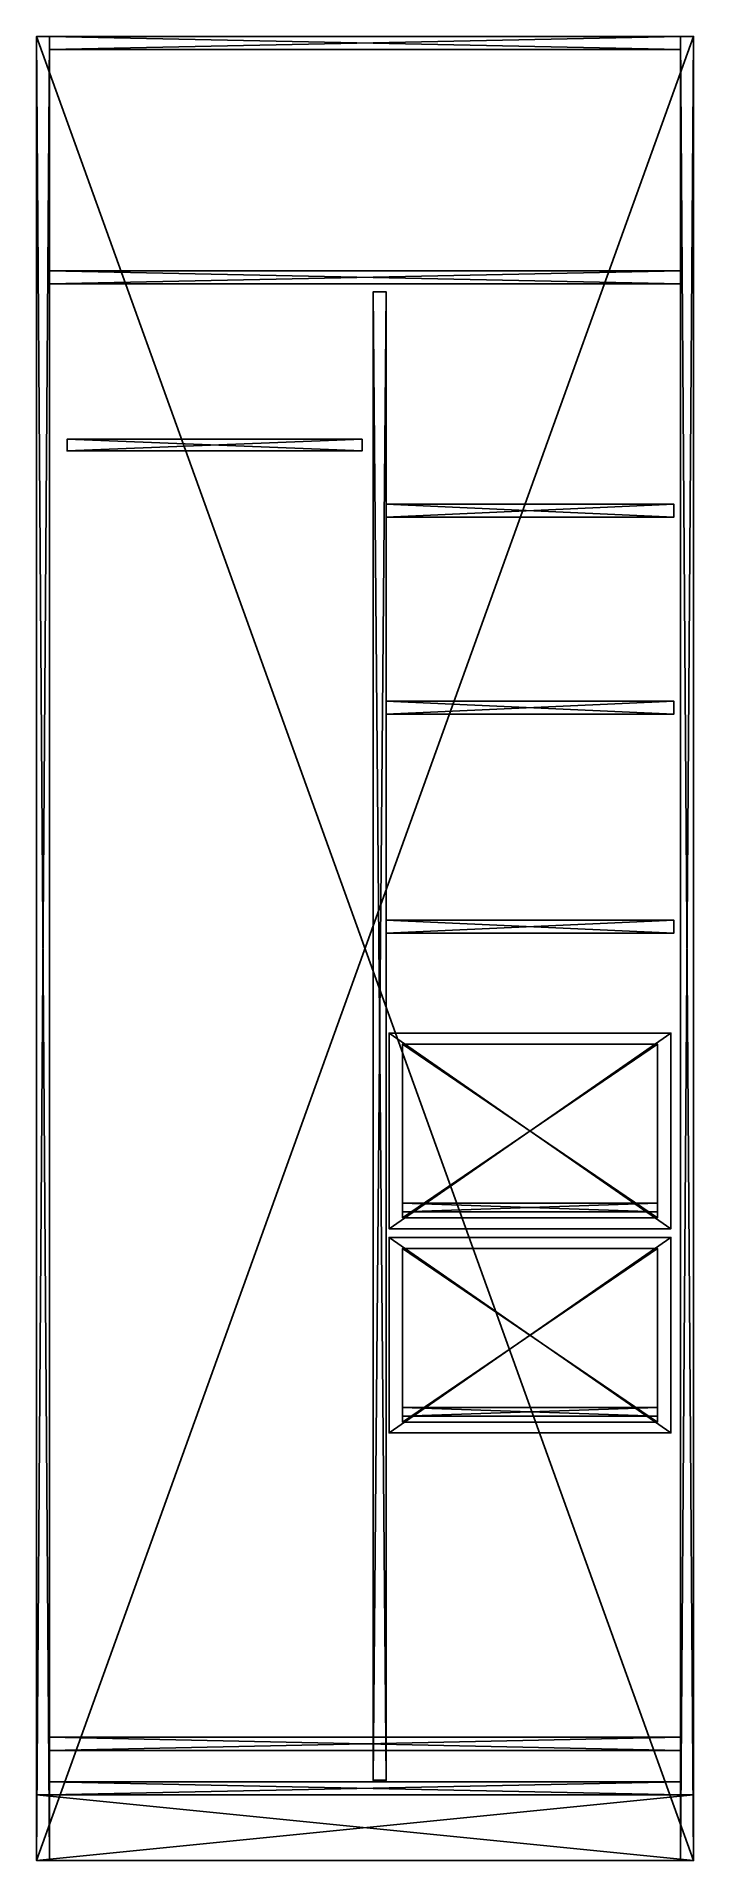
# Model space of a CAD drawing. Header units: millimetres. Extents: x 0 to 900, y 0 to 2500.
import ezdxf

# ---------------------------------------------------------------- set-up
doc = ezdxf.new("R2010")
doc.units = ezdxf.units.MM
for name, color, linetype in [('arka', 7, 'Continuous'), ('askilik', 7, 'Continuous'), ('cekmece', 7, 'Continuous'), ('govde', 7, 'Continuous'), ('raf', 7, 'Continuous')]:
    doc.layers.add(name, color=color, linetype=linetype)

msp = doc.modelspace()

# ---------------------------------------------------------------- linework, layer by layer
at = {"layer": 'arka'}
for points in [[(0, 0, 600), (0, 2500, 600), (0, 0, 592)], [(0, 0, 592), (0, 2500, 600), (0, 2500, 592)], [(0, 2500, 592), (900, 0, 592), (0, 0, 592)], [(0, 0, 600), (900, 2500, 600), (0, 2500, 600)], [(900, 0, 600), (900, 2500, 600), (0, 0, 600)], [(0, 2500, 600), (900, 2500, 600), (0, 2500, 592)], [(900, 2500, 592), (900, 0, 592), (0, 2500, 592)], [(0, 2500, 592), (900, 2500, 600), (900, 2500, 592)], [(900, 2500, 592), (900, 0, 600), (900, 0, 592)], [(900, 2500, 600), (900, 0, 600), (900, 2500, 592)], [(900, 0, 592), (0, 0, 600), (0, 0, 592)], [(900, 0, 600), (0, 0, 600), (900, 0, 592)]]:
    msp.add_3dface(points, dxfattribs=at)
at = {"layer": 'askilik'}
for points in [[(42, 1932, 228), (42, 1948, 228), (42, 1932, 212)], [(42, 1932, 212), (42, 1948, 228), (42, 1948, 212)], [(42, 1948, 212), (446, 1932, 212), (42, 1932, 212)], [(42, 1932, 228), (446, 1948, 228), (42, 1948, 228)], [(446, 1932, 228), (446, 1948, 228), (42, 1932, 228)], [(42, 1948, 228), (446, 1948, 228), (42, 1948, 212)], [(446, 1948, 212), (446, 1932, 212), (42, 1948, 212)], [(42, 1948, 212), (446, 1948, 228), (446, 1948, 212)], [(446, 1932, 212), (42, 1932, 228), (42, 1932, 212)], [(446, 1932, 228), (42, 1932, 228), (446, 1932, 212)], [(446, 1948, 212), (446, 1932, 228), (446, 1932, 212)], [(446, 1948, 228), (446, 1932, 228), (446, 1948, 212)]]:
    msp.add_3dface(points, dxfattribs=at)
at = {"layer": 'cekmece'}
for points in [[(483, 866, 43), (483, 1134, 43), (483, 866, 25)], [(483, 866, 25), (483, 1134, 43), (483, 1134, 25)], [(483, 1134, 25), (869, 866, 25), (483, 866, 25)], [(483, 866, 43), (869, 1134, 43), (483, 1134, 43)], [(869, 866, 43), (869, 1134, 43), (483, 866, 43)], [(483, 1134, 43), (869, 1134, 43), (483, 1134, 25)], [(869, 1134, 25), (869, 866, 25), (483, 1134, 25)], [(483, 1134, 25), (869, 1134, 43), (869, 1134, 25)], [(869, 1134, 25), (869, 866, 43), (869, 866, 25)], [(869, 1134, 43), (869, 866, 43), (869, 1134, 25)], [(869, 866, 25), (483, 866, 43), (483, 866, 25)], [(869, 866, 43), (483, 866, 43), (869, 866, 25)], [(483, 586, 43), (483, 854, 43), (483, 586, 25)], [(483, 586, 25), (483, 854, 43), (483, 854, 25)], [(483, 854, 25), (869, 586, 25), (483, 586, 25)], [(483, 586, 43), (869, 854, 43), (483, 854, 43)], [(869, 586, 43), (869, 854, 43), (483, 586, 43)], [(483, 854, 43), (869, 854, 43), (483, 854, 25)], [(869, 854, 25), (869, 586, 25), (483, 854, 25)], [(483, 854, 25), (869, 854, 43), (869, 854, 25)], [(869, 854, 25), (869, 586, 43), (869, 586, 25)], [(869, 854, 43), (869, 586, 43), (869, 854, 25)], [(869, 586, 25), (483, 586, 43), (483, 586, 25)], [(869, 586, 43), (483, 586, 43), (869, 586, 25)]]:
    msp.add_3dface(points, dxfattribs=at)
at = {"layer": 'govde'}
for points in [[(0, 0, 600), (0, 2500, 600), (0, 0)], [(0, 0), (0, 2500, 600), (0, 2500)], [(0, 2500), (18, 0), (0, 0)], [(0, 0, 600), (18, 2500, 600), (0, 2500, 600)], [(18, 0, 600), (18, 2500, 600), (0, 0, 600)], [(0, 2500, 600), (18, 2500, 600), (0, 2500)], [(18, 2500), (18, 0), (0, 2500)], [(0, 2500), (18, 2500, 600), (18, 2500)], [(18, 2500), (18, 0, 600), (18, 0)], [(18, 2500, 600), (18, 0, 600), (18, 2500)], [(18, 2482, 600), (18, 2500, 600), (18, 2482)], [(18, 2482), (18, 2500, 600), (18, 2500)], [(18, 2500), (882, 2482), (18, 2482)], [(18, 2482, 600), (882, 2500, 600), (18, 2500, 600)], [(882, 2482, 600), (882, 2500, 600), (18, 2482, 600)], [(18, 2500, 600), (882, 2500, 600), (18, 2500)], [(882, 2500), (882, 2482), (18, 2500)], [(18, 2500), (882, 2500, 600), (882, 2500)], [(882, 0, 600), (882, 2500, 600), (882, 0)], [(882, 0), (882, 2500, 600), (882, 2500)], [(882, 2500), (900, 0), (882, 0)], [(882, 0, 600), (900, 2500, 600), (882, 2500, 600)], [(900, 0, 600), (900, 2500, 600), (882, 0, 600)], [(882, 2500, 600), (900, 2500, 600), (882, 2500)], [(900, 2500), (900, 0), (882, 2500)], [(882, 2500), (900, 2500, 600), (900, 2500)], [(882, 2500), (882, 2482, 600), (882, 2482)], [(882, 2500, 600), (882, 2482, 600), (882, 2500)], [(900, 2500), (900, 0, 600), (900, 0)], [(900, 2500, 600), (900, 0, 600), (900, 2500)], [(882, 2482), (18, 2482, 600), (18, 2482)], [(882, 2482, 600), (18, 2482, 600), (882, 2482)], [(461, 110, 600), (461, 2150, 600), (461, 110)], [(461, 110), (461, 2150, 600), (461, 2150)], [(461, 2150), (479, 110), (461, 110)], [(461, 110, 600), (479, 2150, 600), (461, 2150, 600)], [(479, 110, 600), (479, 2150, 600), (461, 110, 600)], [(461, 2150, 600), (479, 2150, 600), (461, 2150)], [(479, 2150), (479, 110), (461, 2150)], [(461, 2150), (479, 2150, 600), (479, 2150)], [(479, 2150), (479, 110, 600), (479, 110)], [(479, 2150, 600), (479, 110, 600), (479, 2150)], [(18, 90, 600), (18, 108, 600), (18, 90)], [(18, 90), (18, 108, 600), (18, 108)], [(18, 108), (882, 90), (18, 90)], [(18, 90, 600), (882, 108, 600), (18, 108, 600)], [(882, 90, 600), (882, 108, 600), (18, 90, 600)], [(18, 108, 600), (882, 108, 600), (18, 108)], [(882, 108), (882, 90), (18, 108)], [(18, 108), (882, 108, 600), (882, 108)], [(479, 110), (461, 110, 600), (461, 110)], [(479, 110, 600), (461, 110, 600), (479, 110)], [(882, 108), (882, 90, 600), (882, 90)], [(882, 108, 600), (882, 90, 600), (882, 108)], [(0, 0, 600), (0, 90, 600), (0, 0)], [(0, 0), (0, 90, 600), (0, 90)], [(0, 90), (900, 0), (0, 0)], [(0, 0, 600), (900, 90, 600), (0, 90, 600)], [(900, 0, 600), (900, 90, 600), (0, 0, 600)], [(0, 90, 600), (900, 90, 600), (0, 90)], [(900, 90), (900, 0), (0, 90)], [(0, 90), (900, 90, 600), (900, 90)], [(882, 90), (18, 90, 600), (18, 90)], [(882, 90, 600), (18, 90, 600), (882, 90)], [(900, 90), (900, 0, 600), (900, 0)], [(900, 90, 600), (900, 0, 600), (900, 90)], [(18, 0), (0, 0, 600), (0, 0)], [(18, 0, 600), (0, 0, 600), (18, 0)], [(900, 0), (0, 0, 600), (0, 0)], [(900, 0, 600), (0, 0, 600), (900, 0)], [(900, 0), (882, 0, 600), (882, 0)], [(900, 0, 600), (882, 0, 600), (900, 0)]]:
    msp.add_3dface(points, dxfattribs=at)
at = {"layer": 'raf'}
for points in [[(18, 2161, 600), (18, 2179, 600), (18, 2161)], [(18, 2161), (18, 2179, 600), (18, 2179)], [(18, 2179), (882, 2161), (18, 2161)], [(18, 2161, 600), (882, 2179, 600), (18, 2179, 600)], [(882, 2161, 600), (882, 2179, 600), (18, 2161, 600)], [(18, 2179, 600), (882, 2179, 600), (18, 2179)], [(882, 2179), (882, 2161), (18, 2179)], [(18, 2179), (882, 2179, 600), (882, 2179)], [(882, 2179), (882, 2161, 600), (882, 2161)], [(882, 2179, 600), (882, 2161, 600), (882, 2179)], [(882, 2161), (18, 2161, 600), (18, 2161)], [(882, 2161, 600), (18, 2161, 600), (882, 2161)], [(479, 1841, 600), (479, 1859, 600), (479, 1841)], [(479, 1841), (479, 1859, 600), (479, 1859)], [(479, 1859), (873, 1841), (479, 1841)], [(479, 1841, 600), (873, 1859, 600), (479, 1859, 600)], [(873, 1841, 600), (873, 1859, 600), (479, 1841, 600)], [(479, 1859, 600), (873, 1859, 600), (479, 1859)], [(873, 1859), (873, 1841), (479, 1859)], [(479, 1859), (873, 1859, 600), (873, 1859)], [(873, 1859), (873, 1841, 600), (873, 1841)], [(873, 1859, 600), (873, 1841, 600), (873, 1859)], [(873, 1841), (479, 1841, 600), (479, 1841)], [(873, 1841, 600), (479, 1841, 600), (873, 1841)], [(479, 1571, 600), (479, 1589, 600), (479, 1571)], [(479, 1571), (479, 1589, 600), (479, 1589)], [(479, 1589), (873, 1571), (479, 1571)], [(479, 1571, 600), (873, 1589, 600), (479, 1589, 600)], [(873, 1571, 600), (873, 1589, 600), (479, 1571, 600)], [(479, 1589, 600), (873, 1589, 600), (479, 1589)], [(873, 1589), (873, 1571), (479, 1589)], [(479, 1589), (873, 1589, 600), (873, 1589)], [(873, 1589), (873, 1571, 600), (873, 1571)], [(873, 1589, 600), (873, 1571, 600), (873, 1589)], [(873, 1571), (479, 1571, 600), (479, 1571)], [(873, 1571, 600), (479, 1571, 600), (873, 1571)], [(479, 1271, 600), (479, 1289, 600), (479, 1271)], [(479, 1271), (479, 1289, 600), (479, 1289)], [(479, 1289), (873, 1271), (479, 1271)], [(479, 1271, 600), (873, 1289, 600), (479, 1289, 600)], [(873, 1271, 600), (873, 1289, 600), (479, 1271, 600)], [(479, 1289, 600), (873, 1289, 600), (479, 1289)], [(873, 1289), (873, 1271), (479, 1289)], [(479, 1289), (873, 1289, 600), (873, 1289)], [(873, 1289), (873, 1271, 600), (873, 1271)], [(873, 1289, 600), (873, 1271, 600), (873, 1289)], [(873, 1271), (479, 1271, 600), (479, 1271)], [(873, 1271, 600), (479, 1271, 600), (873, 1271)], [(501.5, 881, 356), (501.5, 1119, 356), (501.5, 881, 344)], [(501.5, 881, 344), (501.5, 1119, 356), (501.5, 1119, 344)], [(501.5, 1119, 344), (850.5, 881, 344), (501.5, 881, 344)], [(501.5, 881, 356), (850.5, 1119, 356), (501.5, 1119, 356)], [(850.5, 881, 356), (850.5, 1119, 356), (501.5, 881, 356)], [(501.5, 1119, 356), (850.5, 1119, 356), (501.5, 1119, 344)], [(850.5, 1119, 344), (850.5, 881, 344), (501.5, 1119, 344)], [(501.5, 1119, 344), (850.5, 1119, 356), (850.5, 1119, 344)], [(850.5, 1119, 344), (850.5, 881, 356), (850.5, 881, 344)], [(850.5, 1119, 356), (850.5, 881, 356), (850.5, 1119, 344)], [(501.5, 889, 355), (501.5, 901, 355), (501.5, 889, 25)], [(501.5, 889, 25), (501.5, 901, 355), (501.5, 901, 25)], [(501.5, 901, 25), (850.5, 889, 25), (501.5, 889, 25)], [(501.5, 889, 355), (850.5, 901, 355), (501.5, 901, 355)], [(850.5, 889, 355), (850.5, 901, 355), (501.5, 889, 355)], [(501.5, 901, 355), (850.5, 901, 355), (501.5, 901, 25)], [(850.5, 901, 25), (850.5, 889, 25), (501.5, 901, 25)], [(501.5, 901, 25), (850.5, 901, 355), (850.5, 901, 25)], [(850.5, 901, 25), (850.5, 889, 355), (850.5, 889, 25)], [(850.5, 901, 355), (850.5, 889, 355), (850.5, 901, 25)], [(850.5, 889, 25), (501.5, 889, 355), (501.5, 889, 25)], [(850.5, 889, 355), (501.5, 889, 355), (850.5, 889, 25)], [(850.5, 881, 344), (501.5, 881, 356), (501.5, 881, 344)], [(850.5, 881, 356), (501.5, 881, 356), (850.5, 881, 344)], [(501.5, 601, 356), (501.5, 839, 356), (501.5, 601, 344)], [(501.5, 601, 344), (501.5, 839, 356), (501.5, 839, 344)], [(501.5, 839, 344), (850.5, 601, 344), (501.5, 601, 344)], [(501.5, 601, 356), (850.5, 839, 356), (501.5, 839, 356)], [(850.5, 601, 356), (850.5, 839, 356), (501.5, 601, 356)], [(501.5, 839, 356), (850.5, 839, 356), (501.5, 839, 344)], [(850.5, 839, 344), (850.5, 601, 344), (501.5, 839, 344)], [(501.5, 839, 344), (850.5, 839, 356), (850.5, 839, 344)], [(850.5, 839, 344), (850.5, 601, 356), (850.5, 601, 344)], [(850.5, 839, 356), (850.5, 601, 356), (850.5, 839, 344)], [(501.5, 609, 355), (501.5, 621, 355), (501.5, 609, 25)], [(501.5, 609, 25), (501.5, 621, 355), (501.5, 621, 25)], [(501.5, 621, 25), (850.5, 609, 25), (501.5, 609, 25)], [(501.5, 609, 355), (850.5, 621, 355), (501.5, 621, 355)], [(850.5, 609, 355), (850.5, 621, 355), (501.5, 609, 355)], [(501.5, 621, 355), (850.5, 621, 355), (501.5, 621, 25)], [(850.5, 621, 25), (850.5, 609, 25), (501.5, 621, 25)], [(501.5, 621, 25), (850.5, 621, 355), (850.5, 621, 25)], [(850.5, 609, 25), (501.5, 609, 355), (501.5, 609, 25)], [(850.5, 609, 355), (501.5, 609, 355), (850.5, 609, 25)], [(850.5, 601, 344), (501.5, 601, 356), (501.5, 601, 344)], [(850.5, 601, 356), (501.5, 601, 356), (850.5, 601, 344)], [(850.5, 621, 25), (850.5, 609, 355), (850.5, 609, 25)], [(850.5, 621, 355), (850.5, 609, 355), (850.5, 621, 25)], [(18, 151, 600), (18, 169, 600), (18, 151)], [(18, 151), (18, 169, 600), (18, 169)], [(18, 169), (882, 151), (18, 151)], [(18, 151, 600), (882, 169, 600), (18, 169, 600)], [(882, 151, 600), (882, 169, 600), (18, 151, 600)], [(18, 169, 600), (882, 169, 600), (18, 169)], [(882, 169), (882, 151), (18, 169)], [(18, 169), (882, 169, 600), (882, 169)], [(882, 151), (18, 151, 600), (18, 151)], [(882, 151, 600), (18, 151, 600), (882, 151)], [(882, 169), (882, 151, 600), (882, 151)], [(882, 169, 600), (882, 151, 600), (882, 169)]]:
    msp.add_3dface(points, dxfattribs=at)

doc.saveas('drawing.dxf')
